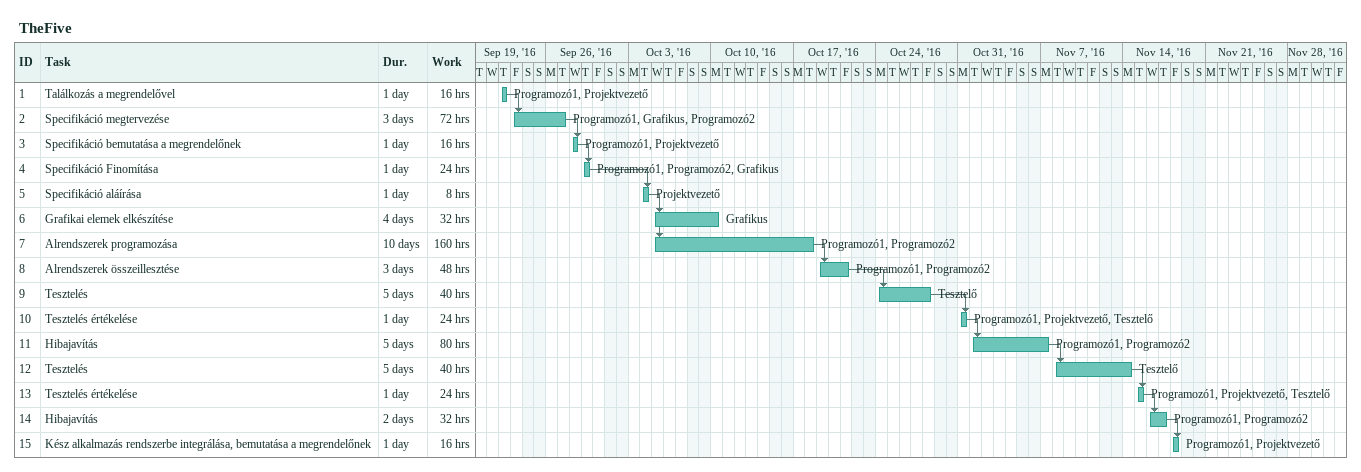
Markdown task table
TheFive

| ID | Task | Duration | Start | Finish | Predecessors | Resources | Work (h) |
|---|---|---|---|---|---|---|---|
| 1 | Találkozás a megrendelővel | 1d | 2016-09-22 | 2016-09-22 |  | Programozó1, Projektvezető | 16 |
| 2 | Specifikáció megtervezése | 3d | 2016-09-23 | 2016-09-27 | 1 | Programozó1, Grafikus, Programozó2 | 72 |
| 3 | Specifikáció bemutatása a megrendelőnek | 1d | 2016-09-28 | 2016-09-28 | 2 | Programozó1, Projektvezető | 16 |
| 4 | Specifikáció Finomítása | 1d | 2016-09-29 | 2016-09-29 | 3 | Programozó1, Programozó2, Grafikus | 24 |
| 5 | Specifikáció aláírása | 1d | 2016-10-04 | 2016-10-04 | 4 | Projektvezető | 8 |
| 6 | Grafikai elemek elkészítése | 4d | 2016-10-05 | 2016-10-10 | 5 | Grafikus | 32 |
| 7 | Alrendszerek programozása | 10d | 2016-10-05 | 2016-10-18 | 5 | Programozó1, Programozó2 | 160 |
| 8 | Alrendszerek összeillesztése | 3d | 2016-10-19 | 2016-10-21 | 7 | Programozó1, Programozó2 | 48 |
| 9 | Tesztelés | 5d | 2016-10-24 | 2016-10-28 | 8 | Tesztelő | 40 |
| 10 | Tesztelés értékelése | 1d | 2016-10-31 | 2016-10-31 | 9 | Programozó1, Projektvezető, Tesztelő | 24 |
| 11 | Hibajavítás | 5d | 2016-11-01 | 2016-11-07 | 10 | Programozó1, Programozó2 | 80 |
| 12 | Tesztelés | 5d | 2016-11-08 | 2016-11-14 | 11 | Tesztelő | 40 |
| 13 | Tesztelés értékelése | 1d | 2016-11-15 | 2016-11-15 | 12 | Programozó1, Projektvezető, Tesztelő | 24 |
| 14 | Hibajavítás | 2d | 2016-11-16 | 2016-11-17 | 13 | Programozó1, Programozó2 | 32 |
| 15 | Kész alkalmazás rendszerbe integrálása, bemutatása a megrendelőnek | 1d | 2016-11-18 | 2016-11-18 | 14 | Programozó1, Projektvezető | 16 |
